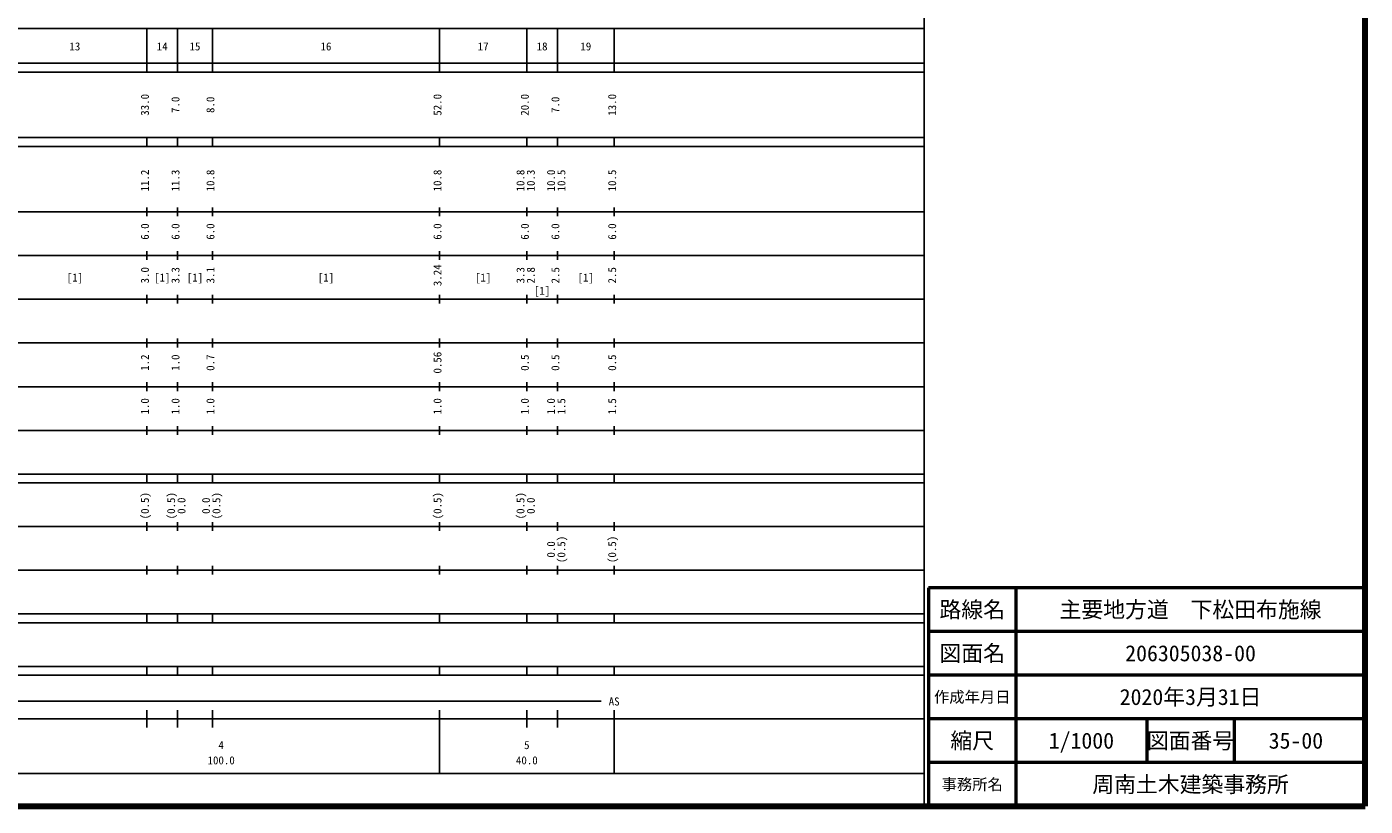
# Model space of a CAD drawing. Units: millimetres on the paper, enlarged 1000 times. Extents: x 20000 to 680000, y 20000 to 380000.
# Drawn here: x 373483 to 680000, y 20000 to 198357 of the extents above; entities that cross this region are included whole.
import ezdxf
from ezdxf.enums import TextEntityAlignment as Align

# ---------------------------------------------------------------- set-up
doc = ezdxf.new("R2010")
doc.units = ezdxf.units.MM
doc.header["$LTSCALE"] = 1000
for name, color, linetype, lineweight in [('M-TTL', 2, 'Continuous', 140), ('M-TTL-BAND', 7, 'Continuous', 25), ('M-TTL-FRAM', 2, 'Continuous', 50), ('M-TTL-LINE', 7, 'Continuous', 50)]:
    doc.layers.add(name, color=color, linetype=linetype, lineweight=lineweight)
doc.layers.add('M-TTL-TXT', color=7, linetype='Continuous')
doc.styles.add('ＭＳ ゴシック', font='')
doc.styles.get('ＭＳ ゴシック').set_extended_font_data('MS Gothic')

msp = doc.modelspace()

# ---------------------------------------------------------------- linework, layer by layer
at = {"layer": 'M-TTL'}
for p, q in [((680000, 20000), (680000, 380000)), ((680000, 20000), (680000, 380000)), ((680000, 20000), (680000, 380000)), ((20000, 20000), (680000, 20000)), ((20000, 20000), (680000, 20000)), ((40000, 20000), (680000, 20000))]:
    msp.add_line(p, q, dxfattribs=at)
at = {"layer": 'M-TTL-BAND'}
for p, q in [((579000, 20000), (579000, 370000)), ((68000, 198000), (579000, 198000)), ((401000, 188000), (401000, 198000)), ((408000, 188000), (408000, 198000)), ((416000, 188000), (416000, 198000)), ((468000, 188000), (468000, 198000)), ((488000, 188000), (488000, 198000)), ((495000, 188000), (495000, 198000)), ((508000, 188000), (508000, 198000)), ((40000, 190000), (579000, 190000)), ((40000, 188000), (579000, 188000)), ((40000, 173000), (579000, 173000)), ((401000, 171000), (401000, 173000)), ((408000, 171000), (408000, 173000)), ((416000, 171000), (416000, 173000)), ((468000, 171000), (468000, 173000)), ((488000, 171000), (488000, 173000)), ((495000, 171000), (495000, 173000)), ((508000, 171000), (508000, 173000)), ((40000, 171000), (579000, 171000)), ((401000, 155000), (401000, 157000)), ((408000, 155000), (408000, 157000)), ((416000, 155000), (416000, 157000)), ((468000, 155000), (468000, 157000)), ((488000, 155000), (488000, 157000)), ((495000, 155000), (495000, 157000)), ((508000, 155000), (508000, 157000)), ((40000, 156000), (579000, 156000)), ((46000, 146000), (579000, 146000)), ((401000, 145000), (401000, 147000)), ((408000, 145000), (408000, 147000)), ((416000, 145000), (416000, 147000)), ((468000, 145000), (468000, 147000)), ((488000, 145000), (488000, 147000)), ((495000, 145000), (495000, 147000)), ((508000, 145000), (508000, 147000)), ((52000, 136000), (579000, 136000)), ((401000, 135000), (401000, 137000)), ((408000, 135000), (408000, 137000)), ((416000, 135000), (416000, 137000)), ((468000, 135000), (468000, 137000)), ((488000, 135000), (488000, 137000)), ((495000, 135000), (495000, 137000)), ((508000, 135000), (508000, 137000)), ((46000, 126000), (579000, 126000)), ((401000, 125000), (401000, 127000)), ((408000, 125000), (408000, 127000)), ((416000, 125000), (416000, 127000)), ((468000, 125000), (468000, 127000)), ((488000, 125000), (488000, 127000)), ((495000, 125000), (495000, 127000)), ((508000, 125000), (508000, 127000)), ((401000, 115000), (401000, 117000)), ((408000, 115000), (408000, 117000)), ((416000, 115000), (416000, 117000)), ((468000, 115000), (468000, 117000)), ((488000, 115000), (488000, 117000)), ((495000, 115000), (495000, 117000)), ((508000, 115000), (508000, 117000)), ((52000, 116000), (579000, 116000)), ((46000, 106000), (579000, 106000)), ((401000, 105000), (401000, 107000)), ((408000, 105000), (408000, 107000)), ((416000, 105000), (416000, 107000)), ((468000, 105000), (468000, 107000)), ((488000, 105000), (488000, 107000)), ((495000, 105000), (495000, 107000)), ((508000, 105000), (508000, 107000)), ((40000, 96000), (579000, 96000)), ((401000, 94000), (401000, 96000)), ((408000, 94000), (408000, 96000)), ((416000, 94000), (416000, 96000)), ((468000, 94000), (468000, 96000)), ((488000, 94000), (488000, 96000)), ((495000, 94000), (495000, 96000)), ((508000, 94000), (508000, 96000)), ((40000, 94000), (579000, 94000)), ((49000, 84000), (579000, 84000)), ((401000, 83000), (401000, 85000)), ((408000, 83000), (408000, 85000)), ((416000, 83000), (416000, 85000)), ((468000, 83000), (468000, 85000)), ((488000, 83000), (488000, 85000)), ((495000, 83000), (495000, 85000)), ((508000, 83000), (508000, 85000)), ((40000, 74000), (579000, 74000)), ((401000, 73000), (401000, 75000)), ((408000, 73000), (408000, 75000)), ((416000, 73000), (416000, 75000)), ((468000, 73000), (468000, 75000)), ((488000, 73000), (488000, 75000)), ((495000, 73000), (495000, 75000)), ((508000, 73000), (508000, 75000)), ((40000, 64000), (579000, 64000)), ((40000, 62000), (579000, 62000)), ((401000, 62000), (401000, 64000)), ((408000, 62000), (408000, 64000)), ((416000, 62000), (416000, 64000)), ((468000, 62000), (468000, 64000)), ((488000, 62000), (488000, 64000)), ((495000, 62000), (495000, 64000)), ((508000, 62000), (508000, 64000)), ((40000, 52000), (579000, 52000)), ((40000, 50000), (579000, 50000)), ((401000, 50000), (401000, 52000)), ((408000, 50000), (408000, 52000)), ((416000, 50000), (416000, 52000)), ((468000, 50000), (468000, 52000)), ((488000, 50000), (488000, 52000)), ((495000, 50000), (495000, 52000)), ((508000, 50000), (508000, 52000)), ((71000, 44000), (505000, 44000)), ((40000, 40000), (579000, 40000)), ((401000, 38000), (401000, 42000)), ((408000, 38000), (408000, 42000)), ((416000, 38000), (416000, 42000)), ((468000, 27500), (468000, 42000)), ((488000, 38000), (488000, 42000)), ((495000, 38000), (495000, 42000)), ((508000, 27500), (508000, 42000)), ((68000, 27500), (579000, 27500))]:
    msp.add_line(p, q, dxfattribs=at)
at = {"layer": 'M-TTL-FRAM'}
for p, q in [((680000, 70000), (580000, 70000)), ((580000, 70000), (580000, 20000))]:
    msp.add_line(p, q, dxfattribs=at)
at = {"layer": 'M-TTL-LINE'}
for p, q in [((600000, 70000), (600000, 20000)), ((680000, 60000), (580000, 60000)), ((680000, 50000), (580000, 50000)), ((680000, 40000), (580000, 40000)), ((630000, 40000), (630000, 30000)), ((650000, 40000), (650000, 30000)), ((680000, 30000), (580000, 30000))]:
    msp.add_line(p, q, dxfattribs=at)

# ---------------------------------------------------------------- texts
at = {"layer": 'M-TTL-BAND', "style": 'ＭＳ ゴシック'}
for s, p in [('13', (384500, 192405)), ('14', (404500, 192405)), ('15', (412000, 192405)), ('16', (442000, 192405)), ('17', (478000, 192405)), ('18', (491500, 192405)), ('19', (501500, 192405)), ('[1]', (384500, 139500)), ('[1]', (404500, 139500)), ('[1]', (412000, 139500)), ('[1]', (442000, 139500)), ('[1]', (478000, 139500)), ('[1]', (501500, 139500)), ('[1]', (491500, 136486)), ('AS', (508000, 42500)), ('4', (418000, 32523)), ('5', (488000, 32523)), ('100.0', (418000, 29033)), ('40.0', (488000, 29033))]:
    msp.add_text(s, height=1833, dxfattribs=at).set_placement(p, align=Align.BOTTOM_CENTER)
for s, p in [('33.0', (402000, 180500)), ('7.0', (409000, 180500)), ('8.0', (417000, 180500)), ('52.0', (469000, 180500)), ('20.0', (489000, 180500)), ('7.0', (496000, 180500)), ('13.0', (509000, 180500)), ('11.2', (402000, 163174)), ('10.8', (417000, 163174)), ('10.8', (469000, 163174)), ('10.8', (488000, 163174)), ('10.0', (495000, 163174)), ('11.3', (409000, 163174)), ('10.3', (490370, 163174)), ('10.5', (497370, 163174)), ('10.5', (509000, 163174)), ('6.0', (402000, 151500)), ('6.0', (409000, 151500)), ('6.0', (417000, 151500)), ('6.0', (469000, 151500)), ('6.0', (489000, 151500)), ('6.0', (496000, 151500)), ('6.0', (509000, 151500)), ('3.0', (402000, 141500)), ('3.3', (409000, 141500)), ('3.1', (417000, 141500)), ('3.24', (469000, 141500)), ('3.3', (488000, 141500)), ('2.8', (490370, 141500)), ('2.5', (496000, 141500)), ('2.5', (509000, 141500)), ('1.2', (402000, 121500)), ('1.0', (409000, 121500)), ('0.7', (417000, 121500)), ('0.56', (469000, 121500)), ('0.5', (489000, 121500)), ('0.5', (496000, 121500)), ('0.5', (509000, 121500)), ('1.0', (402000, 111500)), ('1.0', (409000, 111500)), ('1.0', (417000, 111500)), ('1.0', (469000, 111500)), ('1.0', (489000, 111500)), ('1.0', (495000, 111500)), ('1.5', (497370, 111500)), ('1.5', (509000, 111500)), ('(0.5)', (402000, 88764)), ('(0.5)', (408000, 88764)), ('0.0', (410370, 88764)), ('0.0', (416000, 88764)), ('(0.5)', (418370, 88764)), ('(0.5)', (469000, 88764)), ('(0.5)', (488000, 88764)), ('0.0', (490370, 88764)), ('0.0', (495000, 78764)), ('(0.5)', (497370, 78764)), ('(0.5)', (509000, 78764))]:
    msp.add_text(s, height=1833, rotation=90, dxfattribs=at).set_placement(p, align=Align.BOTTOM_CENTER)
at = {"layer": 'M-TTL-TXT', "style": 'ＭＳ ゴシック'}
for s, height, p in [('路線名', 3666, (590000, 65000)), ('路線名', 3666, (590000, 65000)), ('主要地方道\u3000下松田布施線', 3666, (640000, 65000)), ('図面名', 3666, (590000, 55000)), ('図面名', 3666, (590000, 55000)), ('206305038-00', 3666, (640000, 55000)), ('作成年月日', 2566, (590000, 45000)), ('作成年月日', 2566, (590000, 45000)), ('2020年3月31日', 3666, (640000, 45000)), ('縮尺', 3666, (590000, 35000)), ('縮尺', 3666, (590000, 35000)), ('1/1000', 3666, (615000, 35000)), ('図面番号', 3666, (640000, 35000)), ('図面番号', 3666, (640000, 35000)), ('35-00', 3666, (664125, 35000)), ('事務所名', 2566, (590000, 25000)), ('事務所名', 2566, (590000, 25000)), ('周南土木建築事務所', 3666, (640000, 25000))]:
    msp.add_text(s, height=height, dxfattribs=at).set_placement(p, align=Align.MIDDLE_CENTER)

doc.saveas('drawing.dxf')
